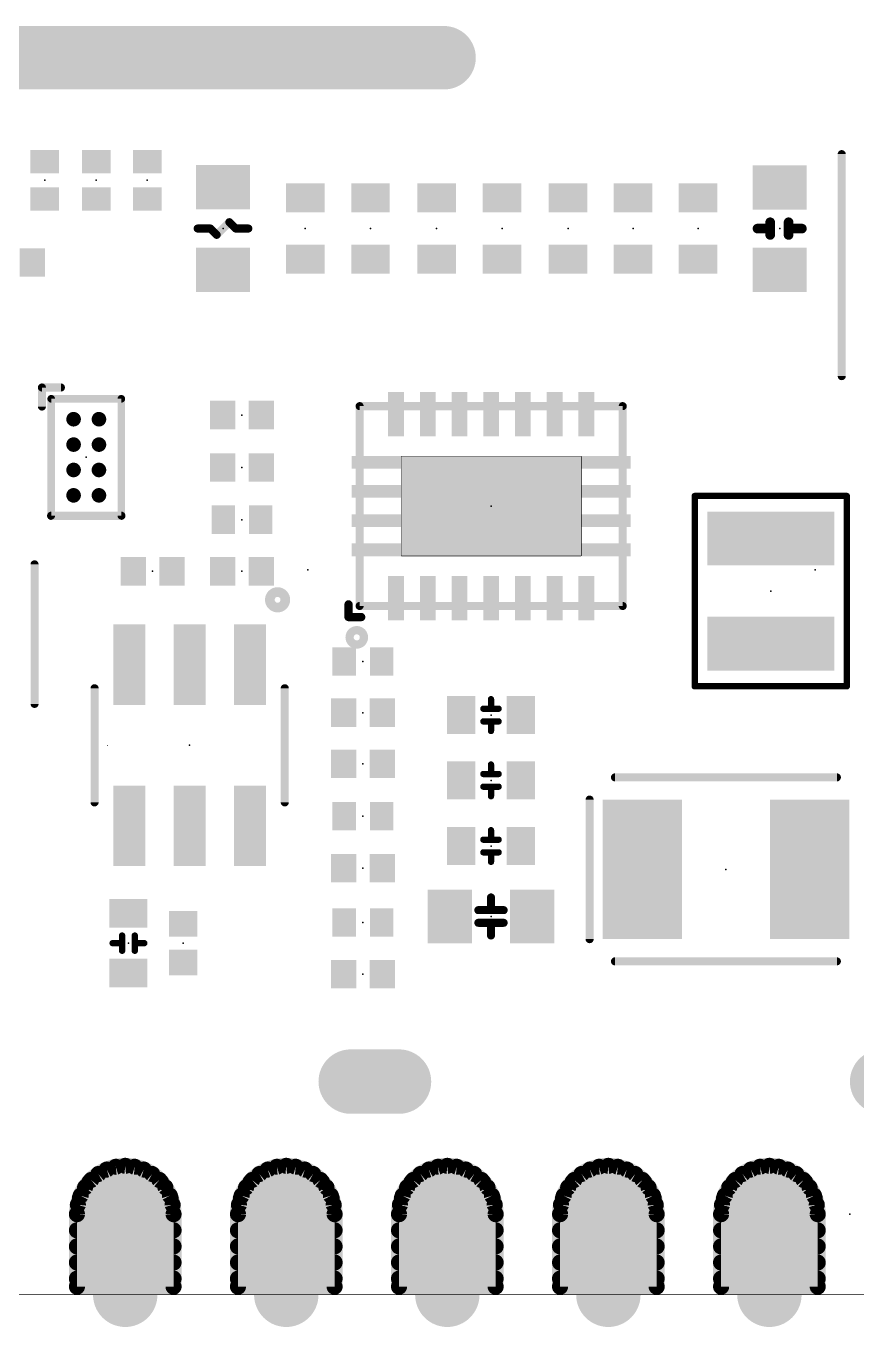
# Model space of a CAD drawing. Extents: x -7.5 to 35, y -0.5 to 35.
# Drawn here: x 6.05 to 19.16, y -0.51 to 20 of the extents above; entities that cross this region are included whole.
import ezdxf

# ---------------------------------------------------------------- set-up
doc = ezdxf.new("R2010")
doc.units = 0
for name, color, linetype in [('1', 22, 'CONTINUOUS'), ('17', 110, 'CONTINUOUS'), ('20', 31, 'CONTINUOUS'), ('21', 253, 'CONTINUOUS'), ('23', 53, 'CONTINUOUS'), ('24', 53, 'CONTINUOUS'), ('31', 253, 'CONTINUOUS')]:
    doc.layers.add(name, color=color, linetype=linetype)

# ---------------------------------------------------------------- blocks, each defined once
blk = doc.blocks.new('RECT')
blk.add_solid([(-0.5, -0.5), (0.5, -0.5), (-0.5, 0.5), (0.5, 0.5)])
blk = doc.blocks.new('ROUNDP')
at = {"const_width": 0.5}
blk.add_lwpolyline([(0, -0.25, 1), (0, 0.25, 1), (0, -0.25)], format="xyb", dxfattribs=at)
blk = doc.blocks.new('RECT456000X252800R1')
at = {"const_width": 0.0079}
blk.add_lwpolyline([(1.4211, -0.7821), (1.4211, 0.7821, 0.4142), (1.4171, 0.7861), (-1.4171, 0.7861, 0.4142), (-1.4211, 0.7821), (-1.4211, -0.7821, 0.4142), (-1.4171, -0.7861), (1.4171, -0.7861, 0.4142)], format="xyb", close=True, dxfattribs=at)
blk.add_solid([(-1.4191, -0.7841), (1.4191, -0.7841), (-1.4191, 0.7841), (1.4191, 0.7841)])
blk = doc.blocks.new('PIE')
at = {"const_width": 0.5}
blk.add_lwpolyline([(0, -0.25, 1), (0, 0.25, 1), (0, -0.25)], format="xyb", dxfattribs=at)

msp = doc.modelspace()

# ---------------------------------------------------------------- linework, layer by layer
at = {"layer": '1', "const_width": 0.254}
for points in [[(7.3284, 1.974), (7.1967, 1.9036)], [(7.4713, 2.0174), (7.3284, 1.974)], [(7.62, 2.032), (7.4713, 2.0174)], [(7.7687, 2.0174), (7.62, 2.032)], [(7.9116, 1.974), (7.7687, 2.0174)], [(8.0433, 1.9036), (7.9116, 1.974)], [(9.8684, 1.974), (9.7367, 1.9036)], [(10.0113, 2.0174), (9.8684, 1.974)], [(10.16, 2.032), (10.0113, 2.0174)], [(10.3087, 2.0174), (10.16, 2.032)], [(10.4516, 1.974), (10.3087, 2.0174)], [(10.5833, 1.9036), (10.4516, 1.974)], [(12.4084, 1.974), (12.2767, 1.9036)], [(12.5513, 2.0174), (12.4084, 1.974)], [(12.7, 2.032), (12.5513, 2.0174)], [(12.8487, 2.0174), (12.7, 2.032)], [(12.9916, 1.974), (12.8487, 2.0174)], [(13.1233, 1.9036), (12.9916, 1.974)], [(14.9484, 1.974), (14.8167, 1.9036)], [(15.0913, 2.0174), (14.9484, 1.974)], [(15.24, 2.032), (15.0913, 2.0174)], [(15.3887, 2.0174), (15.24, 2.032)], [(15.5316, 1.974), (15.3887, 2.0174)], [(15.6633, 1.9036), (15.5316, 1.974)], [(17.4884, 1.974), (17.3567, 1.9036)], [(17.6313, 2.0174), (17.4884, 1.974)], [(17.78, 2.032), (17.6313, 2.0174)], [(17.9287, 2.0174), (17.78, 2.032)], [(18.0716, 1.974), (17.9287, 2.0174)], [(18.2033, 1.9036), (18.0716, 1.974)], [(7.0812, 1.8088), (6.9864, 1.6933)], [(7.0559, 1.778), (8.1841, 1.778)], [(7.1967, 1.9036), (7.0812, 1.8088)], [(8.1588, 1.8088), (8.0433, 1.9036)], [(8.2536, 1.6933), (8.1588, 1.8088)], [(9.6212, 1.8088), (9.5264, 1.6933)], [(9.5959, 1.778), (10.7241, 1.778)], [(9.7367, 1.9036), (9.6212, 1.8088)], [(10.6988, 1.8088), (10.5833, 1.9036)], [(10.7936, 1.6933), (10.6988, 1.8088)], [(12.1612, 1.8088), (12.0664, 1.6933)], [(12.1359, 1.778), (13.2641, 1.778)], [(12.2767, 1.9036), (12.1612, 1.8088)], [(13.2388, 1.8088), (13.1233, 1.9036)], [(13.3336, 1.6933), (13.2388, 1.8088)], [(14.7012, 1.8088), (14.6064, 1.6933)], [(14.6759, 1.778), (15.8041, 1.778)], [(14.8167, 1.9036), (14.7012, 1.8088)], [(15.7788, 1.8088), (15.6633, 1.9036)], [(15.8736, 1.6933), (15.7788, 1.8088)], [(17.2412, 1.8088), (17.1464, 1.6933)], [(17.2159, 1.778), (18.3441, 1.778)], [(17.3567, 1.9036), (17.2412, 1.8088)], [(18.3188, 1.8088), (18.2033, 1.9036)], [(18.4136, 1.6933), (18.3188, 1.8088)], [(6.916, 1.5616), (6.8726, 1.4187)], [(6.9046, 1.524), (8.3354, 1.524)], [(6.9864, 1.6933), (6.916, 1.5616)], [(8.324, 1.5616), (8.2536, 1.6933)], [(8.3674, 1.4187), (8.324, 1.5616)], [(9.456, 1.5616), (9.4126, 1.4187)], [(9.4446, 1.524), (10.8754, 1.524)], [(9.5264, 1.6933), (9.456, 1.5616)], [(10.864, 1.5616), (10.7936, 1.6933)], [(10.9074, 1.4187), (10.864, 1.5616)], [(11.996, 1.5616), (11.9526, 1.4187)], [(11.9846, 1.524), (13.4154, 1.524)], [(12.0664, 1.6933), (11.996, 1.5616)], [(13.404, 1.5616), (13.3336, 1.6933)], [(13.4474, 1.4187), (13.404, 1.5616)], [(14.536, 1.5616), (14.4926, 1.4187)], [(14.5246, 1.524), (15.9554, 1.524)], [(14.6064, 1.6933), (14.536, 1.5616)], [(15.944, 1.5616), (15.8736, 1.6933)], [(15.9874, 1.4187), (15.944, 1.5616)], [(17.076, 1.5616), (17.0326, 1.4187)], [(17.0646, 1.524), (18.4954, 1.524)], [(17.1464, 1.6933), (17.076, 1.5616)], [(18.484, 1.5616), (18.4136, 1.6933)], [(18.5274, 1.4187), (18.484, 1.5616)], [(6.8726, 1.4187), (6.858, 1.27)], [(8.382, 1.27), (8.3674, 1.4187)], [(9.4126, 1.4187), (9.398, 1.27)], [(10.922, 1.27), (10.9074, 1.4187)], [(11.9526, 1.4187), (11.938, 1.27)], [(13.462, 1.27), (13.4474, 1.4187)], [(14.4926, 1.4187), (14.478, 1.27)], [(16.002, 1.27), (15.9874, 1.4187)], [(17.0326, 1.4187), (17.018, 1.27)], [(18.542, 1.27), (18.5274, 1.4187)], [(6.858, 1.27), (6.858, 0.127)], [(6.858, 1.27), (8.382, 1.27)], [(8.382, 0.127), (8.382, 1.27)], [(9.398, 1.27), (9.398, 0.127)], [(9.398, 1.27), (10.922, 1.27)], [(10.922, 0.127), (10.922, 1.27)], [(11.938, 1.27), (11.938, 0.127)], [(11.938, 1.27), (13.462, 1.27)], [(13.462, 0.127), (13.462, 1.27)], [(14.478, 1.27), (14.478, 0.127)], [(14.478, 1.27), (16.002, 1.27)], [(16.002, 0.127), (16.002, 1.27)], [(17.018, 1.27), (17.018, 0.127)], [(17.018, 1.27), (18.542, 1.27)], [(18.542, 0.127), (18.542, 1.27)], [(6.858, 1.016), (8.382, 1.016)], [(9.398, 1.016), (10.922, 1.016)], [(11.938, 1.016), (13.462, 1.016)], [(14.478, 1.016), (16.002, 1.016)], [(17.018, 1.016), (18.542, 1.016)], [(6.858, 0.762), (8.382, 0.762)], [(9.398, 0.762), (10.922, 0.762)], [(11.938, 0.762), (13.462, 0.762)], [(14.478, 0.762), (16.002, 0.762)], [(17.018, 0.762), (18.542, 0.762)], [(6.858, 0.508), (8.382, 0.508)], [(9.398, 0.508), (10.922, 0.508)], [(11.938, 0.508), (13.462, 0.508)], [(14.478, 0.508), (16.002, 0.508)], [(17.018, 0.508), (18.542, 0.508)], [(6.858, 0.254), (8.382, 0.254)], [(6.858, 0.127), (8.382, 0.127)], [(9.398, 0.254), (10.922, 0.254)], [(9.398, 0.127), (10.922, 0.127)], [(11.938, 0.254), (13.462, 0.254)], [(11.938, 0.127), (13.462, 0.127)], [(14.478, 0.254), (16.002, 0.254)], [(14.478, 0.127), (16.002, 0.127)], [(17.018, 0.254), (18.542, 0.254)], [(17.018, 0.127), (18.542, 0.127)]]:
    msp.add_lwpolyline(points, dxfattribs=at)
at = {"layer": '1', "const_width": 0.127}
for points in [[(7.31, 2.0348, 1), (7.3468, 1.9132)], [(7.3583, 1.918, 1), (7.2985, 2.03)], [(7.4651, 2.0806, 1), (7.4776, 1.9542)], [(7.4898, 1.9566, 1), (7.4529, 2.0781)], [(7.6262, 2.0952, 1), (7.6138, 1.9688)], [(7.6262, 1.9688, 1), (7.6138, 2.0952)], [(7.7871, 2.0781, 1), (7.7502, 1.9566)], [(7.7624, 1.9542, 1), (7.7749, 2.0806)], [(7.9415, 2.03, 1), (7.8817, 1.918)], [(7.8932, 1.9132, 1), (7.93, 2.0348)], [(9.85, 2.0348, 1), (9.8868, 1.9132)], [(9.8983, 1.918, 1), (9.8385, 2.03)], [(10.0051, 2.0806, 1), (10.0176, 1.9542)], [(10.0298, 1.9566, 1), (9.9929, 2.0781)], [(10.1662, 2.0952, 1), (10.1538, 1.9688)], [(10.1662, 1.9688, 1), (10.1538, 2.0952)], [(10.3271, 2.0781, 1), (10.2902, 1.9566)], [(10.3024, 1.9542, 1), (10.3149, 2.0806)], [(10.4815, 2.03, 1), (10.4217, 1.918)], [(10.4332, 1.9132, 1), (10.47, 2.0348)], [(12.39, 2.0348, 1), (12.4268, 1.9132)], [(12.4383, 1.918, 1), (12.3785, 2.03)], [(12.5451, 2.0806, 1), (12.5576, 1.9542)], [(12.5698, 1.9566, 1), (12.5329, 2.0781)], [(12.7062, 2.0952, 1), (12.6938, 1.9688)], [(12.7062, 1.9688, 1), (12.6938, 2.0952)], [(12.8671, 2.0781, 1), (12.8302, 1.9566)], [(12.8424, 1.9542, 1), (12.8549, 2.0806)], [(13.0215, 2.03, 1), (12.9617, 1.918)], [(12.9732, 1.9132, 1), (13.01, 2.0348)], [(14.93, 2.0348, 1), (14.9668, 1.9132)], [(14.9783, 1.918, 1), (14.9185, 2.03)], [(15.0851, 2.0806, 1), (15.0976, 1.9542)], [(15.1098, 1.9566, 1), (15.0729, 2.0781)], [(15.2462, 2.0952, 1), (15.2338, 1.9688)], [(15.2462, 1.9688, 1), (15.2338, 2.0952)], [(15.4071, 2.0781, 1), (15.3702, 1.9566)], [(15.3824, 1.9542, 1), (15.3949, 2.0806)], [(15.5615, 2.03, 1), (15.5017, 1.918)], [(15.5132, 1.9132, 1), (15.55, 2.0348)], [(17.47, 2.0348, 1), (17.5068, 1.9132)], [(17.5183, 1.918, 1), (17.4585, 2.03)], [(17.6251, 2.0806, 1), (17.6376, 1.9542)], [(17.6498, 1.9566, 1), (17.6129, 2.0781)], [(17.7862, 2.0952, 1), (17.7738, 1.9688)], [(17.7862, 1.9688, 1), (17.7738, 2.0952)], [(17.9471, 2.0781, 1), (17.9102, 1.9566)], [(17.9224, 1.9542, 1), (17.9349, 2.0806)], [(18.1015, 2.03, 1), (18.0417, 1.918)], [(18.0532, 1.9132, 1), (18.09, 2.0348)], [(7.0559, 1.8415, 1), (7.0559, 1.7145)], [(7.0409, 1.8579, 1), (7.1215, 1.7597)], [(7.1303, 1.7685, 1), (7.0321, 1.8491)], [(7.1667, 1.9596, 1), (7.2266, 1.8476)], [(7.2369, 1.8545, 1), (7.1564, 1.9527)], [(8.0836, 1.9527, 1), (8.0031, 1.8545)], [(8.0134, 1.8476, 1), (8.0733, 1.9596)], [(8.2079, 1.8491, 1), (8.1097, 1.7685)], [(8.1185, 1.7597, 1), (8.1991, 1.8579)], [(8.1841, 1.7145, 1), (8.1841, 1.8415)], [(9.5959, 1.8415, 1), (9.5959, 1.7145)], [(9.5809, 1.8579, 1), (9.6615, 1.7597)], [(9.6703, 1.7685, 1), (9.5721, 1.8491)], [(9.7067, 1.9596, 1), (9.7666, 1.8476)], [(9.7769, 1.8545, 1), (9.6964, 1.9527)], [(10.6236, 1.9527, 1), (10.5431, 1.8545)], [(10.5534, 1.8476, 1), (10.6133, 1.9596)], [(10.7479, 1.8491, 1), (10.6497, 1.7685)], [(10.6585, 1.7597, 1), (10.7391, 1.8579)], [(10.7241, 1.7145, 1), (10.7241, 1.8415)], [(12.1359, 1.8415, 1), (12.1359, 1.7145)], [(12.1209, 1.8579, 1), (12.2015, 1.7597)], [(12.2103, 1.7685, 1), (12.1121, 1.8491)], [(12.2467, 1.9596, 1), (12.3066, 1.8476)], [(12.3169, 1.8545, 1), (12.2364, 1.9527)], [(13.1636, 1.9527, 1), (13.0831, 1.8545)], [(13.0934, 1.8476, 1), (13.1533, 1.9596)], [(13.2879, 1.8491, 1), (13.1897, 1.7685)], [(13.1985, 1.7597, 1), (13.2791, 1.8579)], [(13.2641, 1.7145, 1), (13.2641, 1.8415)], [(14.6759, 1.8415, 1), (14.6759, 1.7145)], [(14.6609, 1.8579, 1), (14.7415, 1.7597)], [(14.7503, 1.7685, 1), (14.6521, 1.8491)], [(14.7867, 1.9596, 1), (14.8466, 1.8476)], [(14.8569, 1.8545, 1), (14.7764, 1.9527)], [(15.7036, 1.9527, 1), (15.6231, 1.8545)], [(15.6334, 1.8476, 1), (15.6933, 1.9596)], [(15.8279, 1.8491, 1), (15.7297, 1.7685)], [(15.7385, 1.7597, 1), (15.8191, 1.8579)], [(15.8041, 1.7145, 1), (15.8041, 1.8415)], [(17.2159, 1.8415, 1), (17.2159, 1.7145)], [(17.2009, 1.8579, 1), (17.2815, 1.7597)], [(17.2903, 1.7685, 1), (17.1921, 1.8491)], [(17.3267, 1.9596, 1), (17.3866, 1.8476)], [(17.3969, 1.8545, 1), (17.3164, 1.9527)], [(18.2436, 1.9527, 1), (18.1631, 1.8545)], [(18.1734, 1.8476, 1), (18.2333, 1.9596)], [(18.3679, 1.8491, 1), (18.2697, 1.7685)], [(18.2785, 1.7597, 1), (18.3591, 1.8579)], [(18.3441, 1.7145, 1), (18.3441, 1.8415)], [(6.9046, 1.5875, 1), (6.9046, 1.4605)], [(6.86, 1.5915, 1), (6.972, 1.5317)], [(6.9768, 1.5432, 1), (6.8552, 1.58)], [(6.9373, 1.7336, 1), (7.0355, 1.6531)], [(7.0424, 1.6634, 1), (6.9304, 1.7233)], [(8.3096, 1.7233, 1), (8.1976, 1.6634)], [(8.2045, 1.6531, 1), (8.3027, 1.7336)], [(8.3848, 1.58, 1), (8.2632, 1.5432)], [(8.268, 1.5317, 1), (8.38, 1.5915)], [(8.3354, 1.4605, 1), (8.3354, 1.5875)], [(9.4446, 1.5875, 1), (9.4446, 1.4605)], [(9.4, 1.5915, 1), (9.512, 1.5317)], [(9.5168, 1.5432, 1), (9.3952, 1.58)], [(9.4773, 1.7336, 1), (9.5755, 1.6531)], [(9.5824, 1.6634, 1), (9.4704, 1.7233)], [(10.8496, 1.7233, 1), (10.7376, 1.6634)], [(10.7445, 1.6531, 1), (10.8427, 1.7336)], [(10.9248, 1.58, 1), (10.8032, 1.5432)], [(10.808, 1.5317, 1), (10.92, 1.5915)], [(10.8754, 1.4605, 1), (10.8754, 1.5875)], [(11.9846, 1.5875, 1), (11.9846, 1.4605)], [(11.94, 1.5915, 1), (12.052, 1.5317)], [(12.0568, 1.5432, 1), (11.9352, 1.58)], [(12.0173, 1.7336, 1), (12.1155, 1.6531)], [(12.1224, 1.6634, 1), (12.0104, 1.7233)], [(13.3896, 1.7233, 1), (13.2776, 1.6634)], [(13.2845, 1.6531, 1), (13.3827, 1.7336)], [(13.4648, 1.58, 1), (13.3432, 1.5432)], [(13.348, 1.5317, 1), (13.46, 1.5915)], [(13.4154, 1.4605, 1), (13.4154, 1.5875)], [(14.5246, 1.5875, 1), (14.5246, 1.4605)], [(14.48, 1.5915, 1), (14.592, 1.5317)], [(14.5968, 1.5432, 1), (14.4752, 1.58)], [(14.5573, 1.7336, 1), (14.6555, 1.6531)], [(14.6624, 1.6634, 1), (14.5504, 1.7233)], [(15.9296, 1.7233, 1), (15.8176, 1.6634)], [(15.8245, 1.6531, 1), (15.9227, 1.7336)], [(16.0048, 1.58, 1), (15.8832, 1.5432)], [(15.888, 1.5317, 1), (16, 1.5915)], [(15.9554, 1.4605, 1), (15.9554, 1.5875)], [(17.0646, 1.5875, 1), (17.0646, 1.4605)], [(17.02, 1.5915, 1), (17.132, 1.5317)], [(17.1368, 1.5432, 1), (17.0152, 1.58)], [(17.0973, 1.7336, 1), (17.1955, 1.6531)], [(17.2024, 1.6634, 1), (17.0904, 1.7233)], [(18.4696, 1.7233, 1), (18.3576, 1.6634)], [(18.3645, 1.6531, 1), (18.4627, 1.7336)], [(18.5448, 1.58, 1), (18.4232, 1.5432)], [(18.428, 1.5317, 1), (18.54, 1.5915)], [(18.4954, 1.4605, 1), (18.4954, 1.5875)], [(6.8119, 1.4371, 1), (6.9334, 1.4002)], [(6.9358, 1.4124, 1), (6.8094, 1.4249)], [(8.4306, 1.4249, 1), (8.3042, 1.4124)], [(8.3066, 1.4002, 1), (8.4281, 1.4371)], [(9.3519, 1.4371, 1), (9.4734, 1.4002)], [(9.4758, 1.4124, 1), (9.3494, 1.4249)], [(10.9706, 1.4249, 1), (10.8442, 1.4124)], [(10.8466, 1.4002, 1), (10.9681, 1.4371)], [(11.8919, 1.4371, 1), (12.0134, 1.4002)], [(12.0158, 1.4124, 1), (11.8894, 1.4249)], [(13.5106, 1.4249, 1), (13.3842, 1.4124)], [(13.3866, 1.4002, 1), (13.5081, 1.4371)], [(14.4319, 1.4371, 1), (14.5534, 1.4002)], [(14.5558, 1.4124, 1), (14.4294, 1.4249)], [(16.0506, 1.4249, 1), (15.9242, 1.4124)], [(15.9266, 1.4002, 1), (16.0481, 1.4371)], [(16.9719, 1.4371, 1), (17.0934, 1.4002)], [(17.0958, 1.4124, 1), (16.9694, 1.4249)], [(18.5906, 1.4249, 1), (18.4642, 1.4124)], [(18.4666, 1.4002, 1), (18.5881, 1.4371)], [(6.9215, 1.27, 1), (6.7945, 1.27)], [(6.858, 1.3335, 1), (6.858, 1.2065)], [(6.7948, 1.2762, 1), (6.9212, 1.2638)], [(8.4455, 1.27, 1), (8.3185, 1.27)], [(8.3188, 1.2638, 1), (8.4452, 1.2762)], [(8.382, 1.2065, 1), (8.382, 1.3335)], [(9.4615, 1.27, 1), (9.3345, 1.27)], [(9.398, 1.3335, 1), (9.398, 1.2065)], [(9.3348, 1.2762, 1), (9.4612, 1.2638)], [(10.9855, 1.27, 1), (10.8585, 1.27)], [(10.8588, 1.2638, 1), (10.9852, 1.2762)], [(10.922, 1.2065, 1), (10.922, 1.3335)], [(12.0015, 1.27, 1), (11.8745, 1.27)], [(11.938, 1.3335, 1), (11.938, 1.2065)], [(11.8748, 1.2762, 1), (12.0012, 1.2638)], [(13.5255, 1.27, 1), (13.3985, 1.27)], [(13.3988, 1.2638, 1), (13.5252, 1.2762)], [(13.462, 1.2065, 1), (13.462, 1.3335)], [(14.5415, 1.27, 1), (14.4145, 1.27)], [(14.478, 1.3335, 1), (14.478, 1.2065)], [(14.4148, 1.2762, 1), (14.5412, 1.2638)], [(16.0655, 1.27, 1), (15.9385, 1.27)], [(15.9388, 1.2638, 1), (16.0652, 1.2762)], [(16.002, 1.2065, 1), (16.002, 1.3335)], [(17.0815, 1.27, 1), (16.9545, 1.27)], [(17.018, 1.3335, 1), (17.018, 1.2065)], [(16.9548, 1.2762, 1), (17.0812, 1.2638)], [(18.6055, 1.27, 1), (18.4785, 1.27)], [(18.4788, 1.2638, 1), (18.6052, 1.2762)], [(18.542, 1.2065, 1), (18.542, 1.3335)], [(6.858, 1.0795, 1), (6.858, 0.9525)], [(8.382, 0.9525, 1), (8.382, 1.0795)], [(9.398, 1.0795, 1), (9.398, 0.9525)], [(10.922, 0.9525, 1), (10.922, 1.0795)], [(11.938, 1.0795, 1), (11.938, 0.9525)], [(13.462, 0.9525, 1), (13.462, 1.0795)], [(14.478, 1.0795, 1), (14.478, 0.9525)], [(16.002, 0.9525, 1), (16.002, 1.0795)], [(17.018, 1.0795, 1), (17.018, 0.9525)], [(18.542, 0.9525, 1), (18.542, 1.0795)], [(6.858, 0.8255, 1), (6.858, 0.6985)], [(8.382, 0.6985, 1), (8.382, 0.8255)], [(9.398, 0.8255, 1), (9.398, 0.6985)], [(10.922, 0.6985, 1), (10.922, 0.8255)], [(11.938, 0.8255, 1), (11.938, 0.6985)], [(13.462, 0.6985, 1), (13.462, 0.8255)], [(14.478, 0.8255, 1), (14.478, 0.6985)], [(16.002, 0.6985, 1), (16.002, 0.8255)], [(17.018, 0.8255, 1), (17.018, 0.6985)], [(18.542, 0.6985, 1), (18.542, 0.8255)], [(6.858, 0.5715, 1), (6.858, 0.4445)], [(8.382, 0.4445, 1), (8.382, 0.5715)], [(9.398, 0.5715, 1), (9.398, 0.4445)], [(10.922, 0.4445, 1), (10.922, 0.5715)], [(11.938, 0.5715, 1), (11.938, 0.4445)], [(13.462, 0.4445, 1), (13.462, 0.5715)], [(14.478, 0.5715, 1), (14.478, 0.4445)], [(16.002, 0.4445, 1), (16.002, 0.5715)], [(17.018, 0.5715, 1), (17.018, 0.4445)], [(18.542, 0.4445, 1), (18.542, 0.5715)], [(6.858, 0.3175, 1), (6.858, 0.1905)], [(6.858, 0.1905, 1), (6.858, 0.0635)], [(8.382, 0.1905, 1), (8.382, 0.3175)], [(8.382, 0.0635, 1), (8.382, 0.1905)], [(9.398, 0.3175, 1), (9.398, 0.1905)], [(9.398, 0.1905, 1), (9.398, 0.0635)], [(10.922, 0.1905, 1), (10.922, 0.3175)], [(10.922, 0.0635, 1), (10.922, 0.1905)], [(11.938, 0.3175, 1), (11.938, 0.1905)], [(11.938, 0.1905, 1), (11.938, 0.0635)], [(13.462, 0.1905, 1), (13.462, 0.3175)], [(13.462, 0.0635, 1), (13.462, 0.1905)], [(14.478, 0.3175, 1), (14.478, 0.1905)], [(14.478, 0.1905, 1), (14.478, 0.0635)], [(16.002, 0.1905, 1), (16.002, 0.3175)], [(16.002, 0.0635, 1), (16.002, 0.1905)], [(17.018, 0.3175, 1), (17.018, 0.1905)], [(17.018, 0.1905, 1), (17.018, 0.0635)], [(18.542, 0.1905, 1), (18.542, 0.3175)], [(18.542, 0.0635, 1), (18.542, 0.1905)], [(6.7945, 0.127, 1), (6.9215, 0.127)], [(8.3185, 0.127, 1), (8.4455, 0.127)], [(9.3345, 0.127, 1), (9.4615, 0.127)], [(10.8585, 0.127, 1), (10.9855, 0.127)], [(11.8745, 0.127, 1), (12.0015, 0.127)], [(13.3985, 0.127, 1), (13.5255, 0.127)], [(14.4145, 0.127, 1), (14.5415, 0.127)], [(15.9385, 0.127, 1), (16.0655, 0.127)], [(16.9545, 0.127, 1), (17.0815, 0.127)], [(18.4785, 0.127, 1), (18.6055, 0.127)]]:
    msp.add_lwpolyline(points, format="xyb", dxfattribs=at)
at = {"layer": '20', "const_width": 0.01}
msp.add_lwpolyline([(2, 0), (34, 0)], dxfattribs=at)
at = {"layer": '21'}
for points, const_width in [([(18.9208, 17.9806), (18.9208, 14.4806)], 0.127), ([(8.9619, 16.8078), (8.7619, 16.8078)], 0.127), ([(9.0619, 16.7078), (8.9619, 16.8078)], 0.127), ([(9.0619, 16.7078), (9.2619, 16.9078)], 0.127), ([(9.2619, 16.9078), (9.3619, 16.8078)], 0.127), ([(9.3619, 16.8078), (9.5619, 16.8078)], 0.127), ([(17.7824, 16.8065), (17.5924, 16.8065)], 0.1524), ([(17.7924, 16.7065), (17.7924, 16.9065)], 0.1524), ([(18.0824, 16.7065), (18.0824, 16.9065)], 0.1524), ([(18.1124, 16.8065), (18.2924, 16.8065)], 0.1524), ([(6.3053, 14.0016), (6.3053, 14.3016)], 0.127), ([(6.3053, 14.3016), (6.6053, 14.3016)], 0.127), ([(6.4523, 14.1236), (6.4523, 12.2796)], 0.12), ([(7.5583, 14.1236), (6.4523, 14.1236)], 0.12), ([(7.5583, 12.2796), (7.5583, 14.1236)], 0.12), ([(11.3168, 14.0078), (15.4668, 14.0078)], 0.127), ([(11.3168, 10.8578), (11.3168, 14.0078)], 0.127), ([(15.4668, 14.0078), (15.4668, 10.8578)], 0.127), ([(16.6017, 9.5917), (16.6017, 12.5917)], 0.1), ([(16.6017, 12.5917), (19.0017, 12.5917)], 0.1), ([(19.0017, 12.5917), (19.0017, 9.5917)], 0.1), ([(6.4523, 12.2796), (7.5583, 12.2796)], 0.13), ([(6.1894, 9.314), (6.1894, 11.514)], 0.127), ([(11.1418, 10.6828), (11.1418, 10.8828)], 0.13), ([(15.4668, 10.8578), (11.3168, 10.8578)], 0.127), ([(11.3418, 10.6828), (11.1418, 10.6828)], 0.13), ([(19.0017, 9.5917), (16.6017, 9.5917)], 0.1), ([(7.136, 9.5614), (7.136, 7.7614)], 0.127), ([(10.136, 9.5614), (10.136, 7.7614)], 0.127), ([(13.389, 9.2479), (13.389, 9.3879)], 0.1), ([(13.509, 9.2379), (13.269, 9.2379)], 0.1), ([(13.509, 9.0379), (13.269, 9.0379)], 0.1), ([(13.389, 9.0079), (13.389, 8.8879)], 0.1), ([(7.346, 8.6614), (7.336, 8.6614)], 0.01), ([(13.389, 8.2187), (13.389, 8.3587)], 0.1), ([(13.509, 8.2087), (13.269, 8.2087)], 0.1), ([(18.8442, 8.1556), (15.3442, 8.1556)], 0.127), ([(13.509, 8.0087), (13.269, 8.0087)], 0.1), ([(13.389, 7.9787), (13.389, 7.8587)], 0.1), ([(14.9442, 7.8056), (14.9442, 5.6056)], 0.127), ([(13.509, 7.1737), (13.269, 7.1737)], 0.1), ([(13.389, 7.1837), (13.389, 7.3237)], 0.1), ([(13.509, 6.9737), (13.269, 6.9737)], 0.1), ([(13.389, 6.9437), (13.389, 6.8237)], 0.1), ([(13.389, 6.0633), (13.389, 6.2633)], 0.127), ([(13.389, 6.0633), (13.189, 6.0633)], 0.127), ([(13.589, 6.0633), (13.389, 6.0633)], 0.127), ([(13.389, 5.8633), (13.189, 5.8633)], 0.127), ([(13.389, 5.8633), (13.389, 5.6633)], 0.127), ([(13.589, 5.8633), (13.389, 5.8633)], 0.127), ([(7.5608, 5.5424), (7.4208, 5.5424)], 0.1), ([(7.5708, 5.6624), (7.5708, 5.4224)], 0.1), ([(7.7708, 5.6624), (7.7708, 5.4224)], 0.1), ([(7.8008, 5.5424), (7.9208, 5.5424)], 0.1), ([(18.8442, 5.2556), (15.3442, 5.2556)], 0.127)]:
    msp.add_lwpolyline(points, dxfattribs=dict(at, const_width=const_width))
for points, const_width in [([(18.9525, 17.9806, 1), (18.8891, 17.9806)], 0.0635), ([(8.7619, 16.8396, 1), (8.7619, 16.7761)], 0.0635), ([(8.9844, 16.8303, 1), (8.9395, 16.7854)], 0.0635), ([(8.9619, 16.7761, 1), (8.9619, 16.8396)], 0.0635), ([(9.2844, 16.9303, 1), (9.2395, 16.8854)], 0.0635), ([(9.2844, 16.8854, 1), (9.2395, 16.9303)], 0.0635), ([(9.3619, 16.8396, 1), (9.3619, 16.7761)], 0.0635), ([(9.3395, 16.7854, 1), (9.3844, 16.8303)], 0.0635), ([(9.5619, 16.7761, 1), (9.5619, 16.8396)], 0.0635), ([(17.5924, 16.8446, 1), (17.5924, 16.7684)], 0.0762), ([(17.8305, 16.9065, 1), (17.7543, 16.9065)], 0.0762), ([(17.7824, 16.7684, 1), (17.7824, 16.8446)], 0.0762), ([(18.1205, 16.9065, 1), (18.0443, 16.9065)], 0.0762), ([(18.1124, 16.8446, 1), (18.1124, 16.7684)], 0.0762), ([(18.2924, 16.7684, 1), (18.2924, 16.8446)], 0.0762), ([(9.0395, 16.7303, 1), (9.0844, 16.6854)], 0.0635), ([(9.0395, 16.6854, 1), (9.0844, 16.7303)], 0.0635), ([(17.7543, 16.7065, 1), (17.8305, 16.7065)], 0.0762), ([(18.0443, 16.7065, 1), (18.1205, 16.7065)], 0.0762), ([(6.3053, 14.3334, 1), (6.3053, 14.2699)], 0.0635), ([(6.3371, 14.3016, 1), (6.2736, 14.3016)], 0.0635), ([(6.6053, 14.2699, 1), (6.6053, 14.3334)], 0.0635), ([(18.8891, 14.4806, 1), (18.9525, 14.4806)], 0.0635), ([(6.4823, 14.1236, 1), (6.4223, 14.1236)], 0.06), ([(6.4523, 14.1536, 1), (6.4523, 14.0936)], 0.06), ([(7.5883, 14.1236, 1), (7.5283, 14.1236)], 0.06), ([(7.5583, 14.0936, 1), (7.5583, 14.1536)], 0.06), ([(6.2736, 14.0016, 1), (6.3371, 14.0016)], 0.0635), ([(11.3485, 14.0078, 1), (11.285, 14.0078)], 0.0635), ([(11.3168, 14.0396, 1), (11.3168, 13.9761)], 0.0635), ([(15.4985, 14.0078, 1), (15.435, 14.0078)], 0.0635), ([(15.4668, 13.9761, 1), (15.4668, 14.0396)], 0.0635), ([(16.6267, 12.5917, 1), (16.5767, 12.5917)], 0.05), ([(16.6017, 12.6167, 1), (16.6017, 12.5667)], 0.05), ([(19.0267, 12.5917, 1), (18.9767, 12.5917)], 0.05), ([(19.0017, 12.5667, 1), (19.0017, 12.6167)], 0.05), ([(6.4523, 12.3121, 1), (6.4523, 12.2471)], 0.065), ([(6.4223, 12.2796, 1), (6.4823, 12.2796)], 0.06), ([(7.5283, 12.2796, 1), (7.5883, 12.2796)], 0.06), ([(7.5583, 12.2471, 1), (7.5583, 12.3121)], 0.065), ([(6.2211, 11.514, 1), (6.1577, 11.514)], 0.0635), ([(10.0228, 10.8329, 1), (10.0228, 11.0771, 1), (10.0228, 10.8329)], 0.1524), ([(11.1743, 10.8828, 1), (11.1093, 10.8828)], 0.065), ([(11.285, 10.8578, 1), (11.3485, 10.8578)], 0.0635), ([(11.3168, 10.8896, 1), (11.3168, 10.8261)], 0.0635), ([(15.435, 10.8578, 1), (15.4985, 10.8578)], 0.0635), ([(15.4668, 10.8261, 1), (15.4668, 10.8896)], 0.0635), ([(11.1418, 10.7153, 1), (11.1418, 10.6503)], 0.065), ([(11.1093, 10.6828, 1), (11.1743, 10.6828)], 0.065), ([(11.3418, 10.6503, 1), (11.3418, 10.7153)], 0.065), ([(11.2718, 10.2497, 1), (11.2718, 10.476, 1), (11.2718, 10.2497)], 0.13), ([(16.6017, 9.6167, 1), (16.6017, 9.5667)], 0.05), ([(19.0017, 9.5667, 1), (19.0017, 9.6167)], 0.05), ([(7.1677, 9.5614, 1), (7.1043, 9.5614)], 0.0635), ([(10.1678, 9.5614, 1), (10.1043, 9.5614)], 0.0635), ([(13.414, 9.3879, 1), (13.364, 9.3879)], 0.05), ([(16.5767, 9.5917, 1), (16.6267, 9.5917)], 0.05), ([(18.9767, 9.5917, 1), (19.0267, 9.5917)], 0.05), ([(6.1577, 9.314, 1), (6.2211, 9.314)], 0.0635), ([(13.269, 9.2629, 1), (13.269, 9.2129)], 0.05), ([(13.364, 9.2479, 1), (13.414, 9.2479)], 0.05), ([(13.509, 9.2129, 1), (13.509, 9.2629)], 0.05), ([(13.269, 9.0629, 1), (13.269, 9.0129)], 0.05), ([(13.414, 9.0079, 1), (13.364, 9.0079)], 0.05), ([(13.509, 9.0129, 1), (13.509, 9.0629)], 0.05), ([(13.364, 8.8879, 1), (13.414, 8.8879)], 0.05), ([(7.336, 8.6639, 1), (7.336, 8.6589)], 0.005), ([(7.346, 8.6589, 1), (7.346, 8.6639)], 0.005), ([(13.414, 8.3587, 1), (13.364, 8.3587)], 0.05), ([(13.269, 8.2337, 1), (13.269, 8.1837)], 0.05), ([(13.364, 8.2187, 1), (13.414, 8.2187)], 0.05), ([(13.509, 8.1837, 1), (13.509, 8.2337)], 0.05), ([(15.3442, 8.1874, 1), (15.3442, 8.1238)], 0.0635), ([(18.8442, 8.1238, 1), (18.8442, 8.1874)], 0.0635), ([(13.269, 8.0337, 1), (13.269, 7.9837)], 0.05), ([(13.414, 7.9787, 1), (13.364, 7.9787)], 0.05), ([(13.509, 7.9837, 1), (13.509, 8.0337)], 0.05), ([(7.1043, 7.7614, 1), (7.1677, 7.7614)], 0.0635), ([(10.1043, 7.7614, 1), (10.1678, 7.7614)], 0.0635), ([(13.364, 7.8587, 1), (13.414, 7.8587)], 0.05), ([(14.976, 7.8056, 1), (14.9124, 7.8056)], 0.0635), ([(13.269, 7.1987, 1), (13.269, 7.1487)], 0.05), ([(13.414, 7.3237, 1), (13.364, 7.3237)], 0.05), ([(13.364, 7.1837, 1), (13.414, 7.1837)], 0.05), ([(13.509, 7.1487, 1), (13.509, 7.1987)], 0.05), ([(13.269, 6.9987, 1), (13.269, 6.9487)], 0.05), ([(13.414, 6.9437, 1), (13.364, 6.9437)], 0.05), ([(13.509, 6.9487, 1), (13.509, 6.9987)], 0.05), ([(13.364, 6.8237, 1), (13.414, 6.8237)], 0.05), ([(13.4208, 6.2633, 1), (13.3573, 6.2633)], 0.0635), ([(13.189, 6.0951, 1), (13.189, 6.0316)], 0.0635), ([(13.389, 6.0951, 1), (13.389, 6.0316)], 0.0635), ([(13.3573, 6.0633, 1), (13.4208, 6.0633)], 0.0635), ([(13.389, 6.0316, 1), (13.389, 6.0951)], 0.0635), ([(13.589, 6.0316, 1), (13.589, 6.0951)], 0.0635), ([(13.189, 5.8951, 1), (13.189, 5.8316)], 0.0635), ([(13.389, 5.8951, 1), (13.389, 5.8316)], 0.0635), ([(13.4208, 5.8633, 1), (13.3573, 5.8633)], 0.0635), ([(13.389, 5.8316, 1), (13.389, 5.8951)], 0.0635), ([(13.589, 5.8316, 1), (13.589, 5.8951)], 0.0635), ([(7.4208, 5.5674, 1), (7.4208, 5.5174)], 0.05), ([(7.5958, 5.6624, 1), (7.5458, 5.6624)], 0.05), ([(7.5608, 5.5174, 1), (7.5608, 5.5674)], 0.05), ([(7.7958, 5.6624, 1), (7.7458, 5.6624)], 0.05), ([(7.8008, 5.5674, 1), (7.8008, 5.5174)], 0.05), ([(7.9208, 5.5174, 1), (7.9208, 5.5674)], 0.05), ([(13.3573, 5.6633, 1), (13.4208, 5.6633)], 0.0635), ([(14.9124, 5.6056, 1), (14.976, 5.6056)], 0.0635), ([(7.5458, 5.4224, 1), (7.5958, 5.4224)], 0.05), ([(7.7458, 5.4224, 1), (7.7958, 5.4224)], 0.05), ([(15.3442, 5.2873, 1), (15.3442, 5.2239)], 0.0635), ([(18.8442, 5.2239, 1), (18.8442, 5.2873)], 0.0635)]:
    msp.add_lwpolyline(points, format="xyb", dxfattribs=dict(at, const_width=const_width))
at = {"layer": '23'}
for p in [(6.35, 17.5677), (7.1628, 17.5677), (7.9676, 17.5677), (9.1619, 16.8078), (10.4597, 16.8078), (11.4884, 16.8078), (12.5304, 16.8078), (13.5641, 16.8078), (14.6041, 16.8078), (15.6309, 16.8078), (16.6553, 16.8078), (17.9424, 16.8065), (9.4615, 13.8678), (7.0053, 13.2016), (9.4615, 13.0402), (13.3918, 12.4328), (9.4615, 12.2174), (8.0518, 11.4046), (9.4615, 11.4046), (17.8017, 11.0917), (11.3689, 9.9822), (11.3689, 9.1755), (13.389, 9.1379), (8.636, 8.6614), (11.3689, 8.3691), (13.389, 8.1087), (11.3689, 7.5438), (13.389, 7.0737), (11.3689, 6.7243), (17.0942, 6.7056), (13.389, 5.9633), (11.3689, 5.8674), (7.6708, 5.5424), (8.5344, 5.5424), (11.3689, 5.0546), (19.05, 1.27)]:
    msp.add_point(p, dxfattribs=at)
at = {"layer": '24'}
for p in [(10.5, 11.43), (18.5, 11.43)]:
    msp.add_point(p, dxfattribs=at)
at = {"layer": '31'}
for points, const_width in [([(1, 19.5), (12.6492, 19.5)], 1), ([(11.176, 3.36), (11.938, 3.36)], 1.016), ([(19.558, 3.36), (28.0924, 3.36)], 1.016)]:
    msp.add_lwpolyline(points, dxfattribs=dict(at, const_width=const_width))
for points, const_width in [([(12.6492, 19.25, 1), (12.6492, 19.75)], 0.5), ([(11.176, 3.614, 1), (11.176, 3.106)], 0.508), ([(11.938, 3.106, 1), (11.938, 3.614)], 0.508), ([(19.558, 3.614, 1), (19.558, 3.106)], 0.508)]:
    msp.add_lwpolyline(points, format="xyb", dxfattribs=dict(at, const_width=const_width))

# ---------------------------------------------------------------- block references
at = {"layer": '1'}
for p, xscale, yscale, rotation in [((6.35, 17.8627), 0.37, 0.45, 90), ((7.1628, 17.8627), 0.37, 0.45, 90), ((7.9676, 17.8627), 0.37, 0.45, 90), ((9.1619, 17.4578), 0.7, 0.85, 90), ((17.9424, 17.4565), 0.7, 0.85, 90), ((6.35, 17.2727), 0.37, 0.45, 90), ((7.1628, 17.2727), 0.37, 0.45, 90), ((7.9676, 17.2727), 0.37, 0.45, 90), ((10.4597, 17.2904), 0.4572, 0.6096, 270), ((11.4884, 17.2904), 0.4572, 0.6096, 270), ((12.5304, 17.2904), 0.4572, 0.6096, 270), ((13.5641, 17.2904), 0.4572, 0.6096, 270), ((14.6041, 17.2904), 0.4572, 0.6096, 270), ((15.6309, 17.2904), 0.4572, 0.6096, 270), ((16.6553, 17.2904), 0.4572, 0.6096, 270), ((6.1529, 16.2727), 0.4, 0.45, 180), ((9.1619, 16.1578), 0.7, 0.85, 90), ((10.4597, 16.3252), 0.4572, 0.6096, 270), ((11.4884, 16.3252), 0.4572, 0.6096, 270), ((12.5304, 16.3252), 0.4572, 0.6096, 270), ((13.5641, 16.3252), 0.4572, 0.6096, 270), ((14.6041, 16.3252), 0.4572, 0.6096, 270), ((15.6309, 16.3252), 0.4572, 0.6096, 270), ((16.6553, 16.3252), 0.4572, 0.6096, 270), ((17.9424, 16.1565), 0.7, 0.85, 90), ((11.8918, 13.8828), 0.7, 0.25, 270), ((12.3918, 13.8828), 0.7, 0.25, 270), ((12.8918, 13.8828), 0.7, 0.25, 270), ((13.3918, 13.8828), 0.7, 0.25, 270), ((13.8918, 13.8828), 0.7, 0.25, 270), ((14.3918, 13.8828), 0.7, 0.25, 270), ((14.8918, 13.8828), 0.7, 0.25, 270), ((9.1565, 13.8678), 0.4, 0.45, 180), ((9.7665, 13.8678), 0.4, 0.45, 180), ((9.1665, 12.2174), 0.37, 0.45, 180), ((9.7565, 12.2174), 0.37, 0.45, 180), ((9.1565, 11.4046), 0.4, 0.45, 180), ((9.7665, 11.4046), 0.4, 0.45, 180), ((11.8918, 10.9828), 0.7, 0.25, 90), ((12.3918, 10.9828), 0.7, 0.25, 90), ((12.8918, 10.9828), 0.7, 0.25, 90), ((13.3918, 10.9828), 0.7, 0.25, 90), ((13.8918, 10.9828), 0.7, 0.25, 90), ((14.3918, 10.9828), 0.7, 0.25, 90), ((14.8918, 10.9828), 0.7, 0.25, 90), ((7.6835, 9.9314), 1.27, 0.508, 270), ((8.636, 9.9314), 1.27, 0.508, 270), ((9.5885, 9.9314), 1.27, 0.508, 270), ((12.919, 9.1379), 0.45, 0.6, 180), ((13.859, 9.1379), 0.45, 0.6, 180), ((11.0639, 8.3691), 0.4, 0.45, 180), ((11.6739, 8.3691), 0.4, 0.45, 180), ((12.919, 8.1087), 0.45, 0.6, 180), ((13.859, 8.1087), 0.45, 0.6, 180), ((7.6835, 7.3914), 1.27, 0.508, 270), ((8.636, 7.3914), 1.27, 0.508, 270), ((9.5885, 7.3914), 1.27, 0.508, 270), ((15.7742, 6.7056), 2.2, 1.25, 270), ((18.4142, 6.7056), 2.2, 1.25, 270), ((12.919, 7.0737), 0.45, 0.6, 180), ((13.859, 7.0737), 0.45, 0.6, 180), ((11.0639, 6.7243), 0.4, 0.45, 180), ((11.6739, 6.7243), 0.4, 0.45, 180), ((12.739, 5.9633), 0.7, 0.85, 180), ((14.039, 5.9633), 0.7, 0.85, 180), ((7.6708, 6.0124), 0.45, 0.6, 270), ((8.5344, 5.8474), 0.4, 0.45, 90), ((8.5344, 5.2374), 0.4, 0.45, 90), ((7.6708, 5.0724), 0.45, 0.6, 270)]:
    msp.add_blockref('RECT', p, dxfattribs=dict(at, xscale=xscale, yscale=yscale, rotation=rotation))
for name, p, xscale, yscale in [('PIE', (6.8053, 13.8016), 0.23, 0.23), ('PIE', (7.2053, 13.8016), 0.23, 0.23), ('PIE', (6.8053, 13.4016), 0.23, 0.23), ('PIE', (7.2053, 13.4016), 0.23, 0.23), ('RECT', (9.1565, 13.0402), 0.4, 0.45), ('RECT', (9.7665, 13.0402), 0.4, 0.45), ('RECT', (11.7418, 13.1228), 1.1, 0.2), ('RECT', (15.0418, 13.1228), 1.1, 0.2), ('PIE', (6.8053, 13.0016), 0.23, 0.23), ('PIE', (7.2053, 13.0016), 0.23, 0.23), ('PIE', (6.8053, 12.6016), 0.23, 0.23), ('PIE', (7.2053, 12.6016), 0.23, 0.23), ('RECT', (11.7418, 12.6628), 1.1, 0.2), ('RECT', (15.0418, 12.6628), 1.1, 0.2), ('RECT', (17.8017, 11.9217), 2, 0.85), ('RECT', (11.7418, 12.2028), 1.1, 0.2), ('RECT', (15.0418, 12.2028), 1.1, 0.2), ('RECT', (11.7418, 11.7428), 1.1, 0.2), ('RECT', (15.0418, 11.7428), 1.1, 0.2), ('RECT', (7.7468, 11.4046), 0.4, 0.45), ('RECT', (8.3568, 11.4046), 0.4, 0.45), ('RECT', (17.8017, 10.2617), 2, 0.85), ('RECT', (11.0739, 9.9822), 0.37, 0.45), ('RECT', (11.6639, 9.9822), 0.37, 0.45), ('RECT', (11.0639, 9.1755), 0.4, 0.45), ('RECT', (11.6739, 9.1755), 0.4, 0.45), ('RECT', (11.0739, 7.5438), 0.37, 0.45), ('RECT', (11.6639, 7.5438), 0.37, 0.45), ('RECT', (11.0739, 5.8674), 0.37, 0.45), ('RECT', (11.6639, 5.8674), 0.37, 0.45), ('RECT', (11.0639, 5.0546), 0.4, 0.45), ('RECT', (11.6739, 5.0546), 0.4, 0.45)]:
    msp.add_blockref(name, p, dxfattribs=dict(at, xscale=xscale, yscale=yscale))
at = {"layer": '1', "rotation": 180}
msp.add_blockref('RECT456000X252800R1', (13.3918, 12.4328), dxfattribs=at)
at = {"layer": '17', "rotation": 270}
for p, xscale, yscale in [((7.62, 1.27), 1.778, 1.778), ((10.16, 1.27), 1.778, 1.778), ((12.7, 1.27), 1.778, 1.778), ((15.24, 1.27), 1.778, 1.778), ((17.78, 1.27), 1.778, 1.778), ((7.62, 0), 1.016, 1.016), ((10.16, 0), 1.016, 1.016), ((12.7, 0), 1.016, 1.016), ((15.24, 0), 1.016, 1.016), ((17.78, 0), 1.016, 1.016)]:
    msp.add_blockref('ROUNDP', p, dxfattribs=dict(at, xscale=xscale, yscale=yscale))
at = {"layer": '31'}
for p, xscale, yscale, rotation in [((6.35, 17.8627), 0.37, 0.45, 90), ((7.1628, 17.8627), 0.37, 0.45, 90), ((7.9676, 17.8627), 0.37, 0.45, 90), ((9.1619, 17.4578), 0.7, 0.85, 90), ((17.9424, 17.4565), 0.7, 0.85, 90), ((6.35, 17.2727), 0.37, 0.45, 90), ((7.1628, 17.2727), 0.37, 0.45, 90), ((7.9676, 17.2727), 0.37, 0.45, 90), ((10.4597, 17.2904), 0.4572, 0.6096, 270), ((11.4884, 17.2904), 0.4572, 0.6096, 270), ((12.5304, 17.2904), 0.4572, 0.6096, 270), ((13.5641, 17.2904), 0.4572, 0.6096, 270), ((14.6041, 17.2904), 0.4572, 0.6096, 270), ((15.6309, 17.2904), 0.4572, 0.6096, 270), ((16.6553, 17.2904), 0.4572, 0.6096, 270), ((6.1529, 16.2727), 0.4, 0.45, 180), ((9.1619, 16.1578), 0.7, 0.85, 90), ((10.4597, 16.3252), 0.4572, 0.6096, 270), ((11.4884, 16.3252), 0.4572, 0.6096, 270), ((12.5304, 16.3252), 0.4572, 0.6096, 270), ((13.5641, 16.3252), 0.4572, 0.6096, 270), ((14.6041, 16.3252), 0.4572, 0.6096, 270), ((15.6309, 16.3252), 0.4572, 0.6096, 270), ((16.6553, 16.3252), 0.4572, 0.6096, 270), ((17.9424, 16.1565), 0.7, 0.85, 90), ((11.8918, 13.8828), 0.7, 0.25, 270), ((12.3918, 13.8828), 0.7, 0.25, 270), ((12.8918, 13.8828), 0.7, 0.25, 270), ((13.3918, 13.8828), 0.7, 0.25, 270), ((13.8918, 13.8828), 0.7, 0.25, 270), ((14.3918, 13.8828), 0.7, 0.25, 270), ((14.8918, 13.8828), 0.7, 0.25, 270), ((9.1565, 13.8678), 0.4, 0.45, 180), ((9.7665, 13.8678), 0.4, 0.45, 180), ((9.1665, 12.2174), 0.37, 0.45, 180), ((9.7565, 12.2174), 0.37, 0.45, 180), ((9.1565, 11.4046), 0.4, 0.45, 180), ((9.7665, 11.4046), 0.4, 0.45, 180), ((11.8918, 10.9828), 0.7, 0.25, 90), ((12.3918, 10.9828), 0.7, 0.25, 90), ((12.8918, 10.9828), 0.7, 0.25, 90), ((13.3918, 10.9828), 0.7, 0.25, 90), ((13.8918, 10.9828), 0.7, 0.25, 90), ((14.3918, 10.9828), 0.7, 0.25, 90), ((14.8918, 10.9828), 0.7, 0.25, 90), ((7.6835, 9.9314), 1.27, 0.508, 270), ((8.636, 9.9314), 1.27, 0.508, 270), ((9.5885, 9.9314), 1.27, 0.508, 270), ((12.919, 9.1379), 0.45, 0.6, 180), ((13.859, 9.1379), 0.45, 0.6, 180), ((11.0639, 8.3691), 0.4, 0.45, 180), ((11.6739, 8.3691), 0.4, 0.45, 180), ((12.919, 8.1087), 0.45, 0.6, 180), ((13.859, 8.1087), 0.45, 0.6, 180), ((7.6835, 7.3914), 1.27, 0.508, 270), ((8.636, 7.3914), 1.27, 0.508, 270), ((9.5885, 7.3914), 1.27, 0.508, 270), ((15.7742, 6.7056), 2.2, 1.25, 270), ((18.4142, 6.7056), 2.2, 1.25, 270), ((12.919, 7.0737), 0.45, 0.6, 180), ((13.859, 7.0737), 0.45, 0.6, 180), ((11.0639, 6.7243), 0.4, 0.45, 180), ((11.6739, 6.7243), 0.4, 0.45, 180), ((12.739, 5.9633), 0.7, 0.85, 180), ((14.039, 5.9633), 0.7, 0.85, 180), ((7.6708, 6.0124), 0.45, 0.6, 270), ((8.5344, 5.8474), 0.4, 0.45, 90), ((8.5344, 5.2374), 0.4, 0.45, 90), ((7.6708, 5.0724), 0.45, 0.6, 270)]:
    msp.add_blockref('RECT', p, dxfattribs=dict(at, xscale=xscale, yscale=yscale, rotation=rotation))
for name, p, xscale, yscale in [('PIE', (6.8053, 13.8016), 0.23, 0.23), ('PIE', (7.2053, 13.8016), 0.23, 0.23), ('PIE', (6.8053, 13.4016), 0.23, 0.23), ('PIE', (7.2053, 13.4016), 0.23, 0.23), ('RECT', (9.1565, 13.0402), 0.4, 0.45), ('RECT', (9.7665, 13.0402), 0.4, 0.45), ('RECT', (11.7418, 13.1228), 1.1, 0.2), ('RECT', (15.0418, 13.1228), 1.1, 0.2), ('PIE', (6.8053, 13.0016), 0.23, 0.23), ('PIE', (7.2053, 13.0016), 0.23, 0.23), ('PIE', (6.8053, 12.6016), 0.23, 0.23), ('PIE', (7.2053, 12.6016), 0.23, 0.23), ('RECT', (11.7418, 12.6628), 1.1, 0.2), ('RECT', (15.0418, 12.6628), 1.1, 0.2), ('RECT', (17.8017, 11.9217), 2, 0.85), ('RECT', (11.7418, 12.2028), 1.1, 0.2), ('RECT', (15.0418, 12.2028), 1.1, 0.2), ('RECT', (11.7418, 11.7428), 1.1, 0.2), ('RECT', (15.0418, 11.7428), 1.1, 0.2), ('RECT', (7.7468, 11.4046), 0.4, 0.45), ('RECT', (8.3568, 11.4046), 0.4, 0.45), ('RECT', (17.8017, 10.2617), 2, 0.85), ('RECT', (11.0739, 9.9822), 0.37, 0.45), ('RECT', (11.6639, 9.9822), 0.37, 0.45), ('RECT', (11.0639, 9.1755), 0.4, 0.45), ('RECT', (11.6739, 9.1755), 0.4, 0.45), ('RECT', (11.0739, 7.5438), 0.37, 0.45), ('RECT', (11.6639, 7.5438), 0.37, 0.45), ('RECT', (11.0739, 5.8674), 0.37, 0.45), ('RECT', (11.6639, 5.8674), 0.37, 0.45), ('RECT', (11.0639, 5.0546), 0.4, 0.45), ('RECT', (11.6739, 5.0546), 0.4, 0.45)]:
    msp.add_blockref(name, p, dxfattribs=dict(at, xscale=xscale, yscale=yscale))
at = {"layer": '31', "rotation": 180}
msp.add_blockref('RECT456000X252800R1', (13.3918, 12.4328), dxfattribs=at)

doc.saveas('drawing.dxf')
